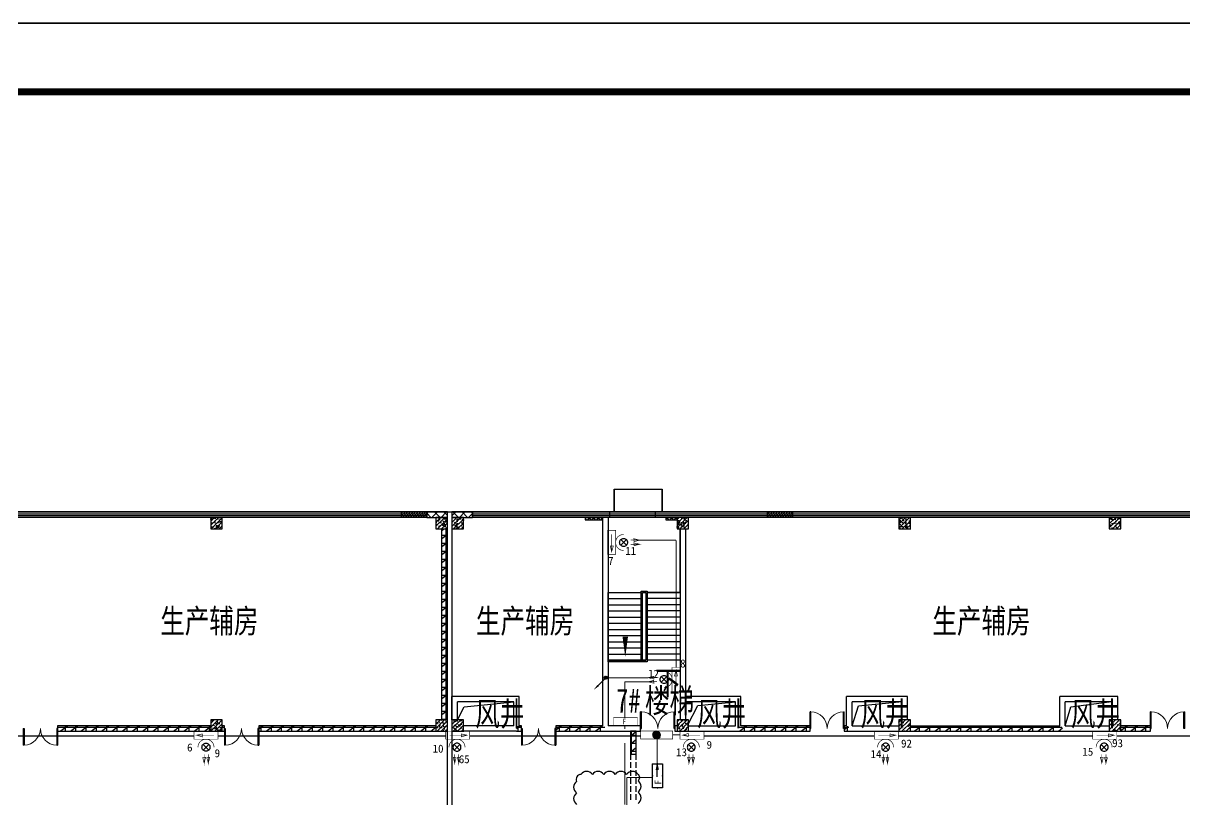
# Model space of a CAD drawing. Header units: millimetres. Extents: x -633009578 to 5705885, y -633235091 to 2571734.
# Drawn here: x 3078370 to 3129170, y 1979250 to 2013212 of the extents above; entities that cross this region are included whole.
import ezdxf
from ezdxf.enums import TextEntityAlignment as Align

# ---------------------------------------------------------------- set-up
doc = ezdxf.new("R2010")
doc.units = ezdxf.units.MM
doc.header["$LTSCALE"] = 1000
doc.header["$MEASUREMENT"] = 0
doc.linetypes.add('DASH', pattern=[0.35, 0.25, -0.1])
doc.layers.get('0').update_dxf_attribs({"color": 9})
for name, color, linetype in [('000000000000电气', 7, 'Continuous'), ('3T_WOOD', 21, 'Continuous'), ('A-COLUM(柱)', 255, 'Continuous'), ('A-DOOR(门）', 4, 'Continuous'), ('A-F-AREA(计算)', 5, 'Continuous'), ('A-FLOR(看线)', 8, 'Continuous'), ('A-HATH(填充)', 8, 'Continuous'), ('A-OTHER(其它)', 192, 'Continuous'), ('A-STAR(楼梯)', 51, 'Continuous'), ('A-TEXT(房间)', 243, 'Continuous'), ('A-WALL(墙)', 255, 'Continuous'), ('A-WINDOW（窗）', 4, 'Continuous'), ('DIM_SYMB', 3, 'Continuous'), ('PUB_TEXT', 7, 'Continuous'), ('WALL', 9, 'Continuous'), ('电-弱电平面-箭头', 3, 'Continuous'), ('电-强电平面-线缆', 3, 'Continuous'), ('设备-照明', 3, 'Continuous'), ('设备-箱柜', 3, 'Continuous'), ('院图签、封面151013$0$PUB_TITLE', 153, 'Continuous'), ('院图签、封面151013$0$图签文字', 4, 'Continuous')]:
    doc.layers.add(name, color=color, linetype=linetype)
doc.styles.add('_TCH', font='simhei.ttf', dxfattribs={"width": 0.75, "bigfont": 'hztxt.shx'})
doc.styles.add('_TCH_DIM', font='simhei.ttf', dxfattribs={"width": 0.8, "bigfont": 'hztxt.shx'})
doc.styles.add('_TEL_DIM', font='simhei.ttf', dxfattribs={"height": 3.5, "bigfont": 'HZTXT'})
doc.styles.add('IDQSTYLE', font='simhei.ttf', dxfattribs={"width": 0.707, "bigfont": 'hztxt.shx'})
doc.styles.get("Standard").update_dxf_attribs({"font": 'simhei.ttf', "bigfont": 'hztxt.shx'})
doc.styles.add('宋体', font='simhei.ttf')
doc.styles.add('院图签、封面151013$0$-宋体', font='simhei.ttf', dxfattribs={"width": 0.8})
pattern_1 = [(45, (1908179.395743424, 677977.51603476), (-56.1266007566822, 56.12660075668221), [])]
pattern_2 = [(0, (597621.4751960391, 677977.5160347573), (0, 350), []), (37.875, (598021.4751960391, 677977.5160347573), (-169.61527734408, 218.0766567528281), []), (90, (598021.4751960391, 677977.5160347573), (-450, 2.755455298081545e-14), [])]
pattern_3 = [(45, (597721.4751960391, 677977.5160347573), (-100.0001016555733, 100.0001016555733), []), (135, (597721.4751960391, 677977.5160347573), (-100.0001016555733, -100.0001016555733), [])]
pattern_4 = [(45, (597821.4751960391, 677977.5160347573), (-200.0002033111466, 200.0002033111467), []), (135, (597821.4751960391, 677977.5160347573), (-200.0002033111467, -200.0002033111466), [])]

# ---------------------------------------------------------------- blocks, each defined once
blk = doc.blocks.new('HC000078')
at = {"color": 0, "linetype": 'Continuous', "const_width": 0.2}
for points in [[(-3.750000000000028, 1.25), (3.75, 1.25), (3.75, -1.25), (-3.750000000000028, -1.25), (-3.750000000000028, 1.25)], [(2.5, 0), (-2.500000000000028, 0)]]:
    blk.add_lwpolyline(points, dxfattribs=at)
blk.add_lwpolyline([(2.917016710174721, 0), (1.120131515022848, 0.3984556212736834), (1.120131515022848, -0.539087017017323)], close=True, dxfattribs=at)
at = {"color": 0, "style": 'IDQSTYLE', "width": 0.7}
blk.add_attdef('PSFHATT', (5.75, -1.25), '', height=2.5, dxfattribs=at)
blk = doc.blocks.new('HC000064')
at = {"color": 0, "linetype": 'Continuous'}
for p, q in [((-0.8838834764831063, -0.8838834764831063), (0.8838834764831063, 0.8838834764831063)), ((-0.8838834764830494, 0.8838834764831063), (0.8838834764831631, -0.8838834764831063))]:
    blk.add_line(p, q, dxfattribs=at)
at = {"color": 0, "linetype": 'Continuous', "const_width": 0.2}
blk.add_lwpolyline([(5.710751695749348e-14, 2.499999999999886, 0.1989123673796647), (-1.767766952966326, 1.767766952966327, 0.1989123673796613), (-2.5, 1.951292859901378e-16, 0.1989123673796761), (-1.767766952966326, -1.76776695296644, 0.1989123673796782), (5.594010226827932e-14, -2.500000000000227)], format="xyb", dxfattribs=at)
for points in [[(2.226896073527712, 0.5659208660671311), (5.003498004369476, 0.5624686703930024), (3.296463286048663, 1.009912150058199), (3.185957433181557, 0.1260038671447887), (5.003498004369476, 0.5624686703930024)], [(2.224443767981995, -0.721123763554715), (5.001045698823816, -0.7245759592289005), (3.294010980502946, -0.2771324795636474), (3.18350512763584, -1.161040762477114), (5.001045698823816, -0.7245759592289005)]]:
    blk.add_lwpolyline(points, dxfattribs=at)
at = {"color": 0, "linetype": 'Continuous'}
for centre, radius, start, end in [((1.199040866595169e-14, -7.105427357601002e-14), 1.250000000000069, 135.0000000000036, 179.9999999999968), ((-2.259303855112194e-14, -1.740829702612245e-13), 1.250000000000117, 89.99999999999898, 134.9999999999991), ((-9.10937991704941e-14, -1.740829702612245e-13), 1.250000000000117, 45.00000000000085, 89.99999999999582), ((-1.252331571777177e-13, -7.088774012231625e-14), 1.250000000000068, 3.249254662582951e-12, 44.99999999999639), ((-2.284838984678572e-13, -5.684341886080801e-14), 1.250000000000172, 315.0000000000093, 2.605510395054555e-12), ((-2.264854970235319e-14, -5.695444116327053e-14), 1.250000000000034, 179.9999999999974, 225.0000000000007), ((-2.270406085358445e-14, -1.338928967697939e-13), 1.24999999999998, 224.9999999999983, 270.000000000001), ((-9.131584377541913e-14, 3.996802888650564e-15), 1.250000000000118, 270.0000000000042, 315.0000000000028)]:
    blk.add_arc(centre, radius, start, end, dxfattribs=at)
at = {"color": 0, "style": 'IDQSTYLE', "width": 0.7}
blk.add_attdef('PSFHATT', (7.003498004369476, -2.500000010000227), '', height=2.5, dxfattribs=at)
blk = doc.blocks.new('*X118')
at = {"color": 0, "linetype": 'Continuous'}
for p, q in [((279.6093350358959, 223.0407925409721), (280.9478239213746, 224.3792814264508)), ((279.6227829512929, 223.3370831688437), (280.6515332934888, 224.3658335110396)), ((279.6511091444202, 222.7997239370217), (281.1888925253249, 224.3375073179265)), ((279.7280550816477, 222.5938271617747), (281.3947893005719, 224.2605613806989)), ((279.7925730165214, 223.7897159465469), (280.1989005157282, 224.1960434457536)), ((279.8323224122641, 222.4152517799165), (281.5733646824301, 224.1562940500824)), ((279.960458729053, 222.2605453842307), (281.7280710781159, 224.0281577332937)), ((280.1113752959016, 222.1286192386046), (281.8599972237337, 223.8772411664368)), ((280.2858431100155, 222.020244340244), (281.9683721221114, 223.7027733523398)), ((280.4868434366447, 221.9384019543985), (282.0502145079389, 223.5017730256928)), ((280.7212278995912, 221.8899437048705), (282.0986727574656, 223.2673885627449)), ((281.0058032732674, 221.891676366072), (282.0969400962746, 222.9828131890793)), ((281.4082737989092, 222.0113041792392), (281.9773122830819, 222.5803426634118))]:
    blk.add_line(p, q, dxfattribs=at)
blk = doc.blocks.new('HC000083')
at = {"color": 0, "linetype": 'Continuous', "const_width": 0.2}
blk.add_lwpolyline([(-5, 1.25), (-5, -1.250000000000057), (5.000000000000057, -1.250000000000057), (5.000000000000057, 1.25), (-5, 1.25)], dxfattribs=at)
blk.add_lwpolyline([(-1.25, -6.89688106980167e-17, 0.1989123673796731), (-0.8838834764831631, -0.88388347648322, 0.1989123673796706), (5.611420480838656e-14, -1.250000000000057, 0.198912367379652), (0.8838834764832768, -0.88388347648322, 0.1989123673796278), (1.25, 0, 0.1989123673796504), (0.88388347648322, 0.8838834764830494, 0.1989123673796686), (5.680893445545904e-14, 1.25, 0.1989123673796706), (-0.883883476483163, 0.8838834764831632, 0.1989123673796553)], format="xyb", close=True, dxfattribs=at)
at = {"color": 0, "linetype": 'Continuous'}
blk.add_blockref('*X118', (-280.8559544658493, -223.1326619964974), dxfattribs=at)
at = {"color": 0, "style": 'IDQSTYLE', "width": 0.7}
blk.add_attdef('PSFHATT', (7.000000000000057, -1.250000010000057), '', height=2.5, dxfattribs=at)
blk = doc.blocks.new('$equip_U$00000097(PC-20190719OMEG)')
h = blk.add_hatch()
h.set_pattern_fill('ANGLE', color=3, scale=0.25)
h.set_pattern_definition([(0, (-95.90287843095575, -36.03268988946184), (0, 0.873125), [0.635, -0.238125]), (90, (-95.90287843095575, -36.03268988946184), (-0.873125, 5.346348682527664e-17), [0.635, -0.238125])])
h.paths.add_polyline_path([(-0.6530363404890522, 0.00859680310350086), (-0.3650363404885866, -0.06340319689661555), (-0.3650363404885866, 0.08059680310361728)])
at = {"color": 3}
for p, q in [((-0.7199999999938882, 0.2999999999974534), (-0.7199999999938882, -0.2999999999974534)), ((0.7200000000011642, 0.2999999999974534), (-0.7199999999938882, 0.2999999999974534)), ((-0.7078247590179672, 0.08059680310361728), (-0.7078247590179672, -0.06340319689661555)), ((-0.6530363404890522, 0.00859680310350086), (-0.3650363404885866, 0.08059680310361728)), ((-0.3650363404885866, -0.06340319689661555), (-0.6530363404890522, 0.00859680310350086)), ((0.05609875861409819, 0.00859680310350086), (-0.6050363404938253, 0.00859680310350086)), ((0.7200000000011642, -0.2999999999974534), (0.7200000000011642, 0.2999999999974534)), ((-0.7199999999938882, -0.2999999999974534), (0.7200000000011642, -0.2999999999974534))]:
    blk.add_line(p, q, dxfattribs=at)
at = {"color": 3, "const_width": 0.04}
blk.add_lwpolyline([(-0.7199999999938882, 0.2999999999974534), (-0.7199999999938882, -0.2999999999974534), (0.7200000000011642, -0.2999999999974534), (0.7200000000011642, 0.2999999999974534), (-0.7199999999938882, 0.2999999999974534), (-0.7199999999938882, -0.2999999999974534)], dxfattribs=at)
for p in [(0, 0.2999999999974534), (-0.7199999999938882, -1.818989403545856e-12), (-7.619048119522631e-06, -0.3000099999972008), (0.7200000000011642, -1.818989403545856e-12)]:
    blk.add_point(p)
at = {"color": 7, "style": '_TEL_DIM', "flags": 1}
for tag in ['REMARK', 'A']:
    blk.add_attdef(tag, text='', height=2.5e-05, dxfattribs=at).set_placement((0, 0), align=Align.MIDDLE_CENTER)
at = {"color": 3, "style": '_TEL_DIM'}
blk.add_attdef('F', text='', height=0.4, dxfattribs=at).set_placement((0.3836356056344812, -0.03004351179515652), align=Align.MIDDLE_CENTER)
at = {"color": 7, "style": '_TEL_DIM'}
blk.add_attdef('$TEXT$', text='', height=2.5e-05, dxfattribs=at).set_placement((0.3836356056344812, -0.03004351179333753), align=Align.MIDDLE_CENTER)
blk = doc.blocks.new('HC000080')
at = {"color": 0, "linetype": 'Continuous', "const_width": 0.2}
blk.add_lwpolyline([(-3.75, 1.25), (3.75, 1.25), (3.75, -1.25), (-3.75, -1.25), (-3.75, 1.25)], dxfattribs=at)
at = {"color": 0, "style": 'IDQSTYLE', "width": 0.7}
for tag, p in [('E', (-0.3130491551307273, -0.8903283460458624)), ('PSFHATT', (5.75, -1.25))]:
    blk.add_attdef(tag, p, '', height=1.715220417977644, dxfattribs=at)
blk = doc.blocks.new('*X3')
at = {"color": 0, "linetype": 'Continuous'}
for p, q in [((192.587376364835, 446.7215535232801), (193.8713933576327, 448.0055705160779)), ((192.6509968705344, 446.3609099602676), (194.2320369206452, 447.9419500103785)), ((192.6864539319484, 447.2448951591055), (193.3480517218074, 447.9064929489645)), ((192.7889704286661, 446.0746194496875), (194.5183274312254, 447.8039764522467)), ((192.9823694457329, 445.8437543980423), (194.7491924828706, 447.61057743518)), ((193.2275231399996, 445.664644023597), (194.9283028573159, 447.3654237409133)), ((193.5311577474, 445.5440145622856), (195.0489323186273, 447.0617891335129)), ((193.9202347052458, 445.5088274514194), (195.0841194294935, 446.6727121756671)), ((194.6075199946775, 445.7718486721392), (194.8210982087737, 445.9854268862354))]:
    blk.add_line(p, q, dxfattribs=at)
blk = doc.blocks.new('HC001442')
at = {"color": 0, "linetype": 'Continuous'}
blk.add_line((2.614797267597169e-12, -0.0577611932696982), (-3.1054929004722, -3.232738715066034), dxfattribs=at)
blk.add_lwpolyline([(-3.1054929004722, -3.232738715066034, 0.8, 0, 0), (-5.057392361375946, -5.119309791709952, 0, 0, 0)], format="xyseb", dxfattribs=at)
blk.add_circle((0, 0), 0.625, dxfattribs=at)
at = {"color": 0, "linetype": 'Continuous', "xscale": 0.5, "yscale": 0.5, "zscale": 0.5}
blk.add_blockref('*X3', (-96.91845018383279, -223.3780232566237), dxfattribs=at)
at = {"color": 0, "style": 'IDQSTYLE', "width": 0.7}
blk.add_attdef('PSFHATT', (2.62500001, -5.119309791709952), '', height=2.5, dxfattribs=at)
blk = doc.blocks.new('建筑图框_A1')
at = {"layer": '院图签、封面151013$0$PUB_TITLE'}
blk.add_lwpolyline([(0, 0), (84100, 0), (84100, 59400), (0, 59400)], close=True, dxfattribs=at)
at = {"layer": '院图签、封面151013$0$PUB_TITLE', "const_width": 100}
blk.add_lwpolyline([(2500, 1000), (83100, 1000), (83100, 58400), (2500, 58400)], close=True, dxfattribs=at)
at = {"layer": '院图签、封面151013$0$图签文字', "color": 6, "style": '院图签、封面151013$0$-宋体'}
for tag, height, width, p in [('工程主持人', 400, 0.7999999999883585, (79990.91196859907, 29505.93707200652)), ('审定', 400, 0.7999999999883585, (79990.91196859907, 28705.93707200605)), ('审核', 400, 0.7999999999883585, (79990.91196859907, 27905.93707200559)), ('专业负责人', 400, 0.7999999999883585, (79990.91196859907, 27105.93707200512)), ('校对', 400, 0.7999999999883585, (79990.91196859907, 26305.93707200466)), ('设计', 400, 0.7999999999883585, (79990.91196859907, 25505.93707200419)), ('方案设计人', 400, 0.7999999999883585, (79990.91196859907, 24706.79438478127)), ('工程编号', 300, 0.7000000000116415, (81000.00416498398, 8700.424278954277)), ('版次', 300, 0.7000000000116415, (78738.08139540046, 3005.726258059498)), ('日期', 300, 0.7000000000116415, (82038.0813954557, 3000.226258123759)), ('比例', 300, 0.7000000000116415, (78738.08139537089, 2200.188802679535)), ('图号_X施', 300, 0.7000000000116415, (81538.08139540977, 2200.188802651362)), ('图号', 200, 0.7000000000116415, (82538.08139542397, 2400.075247410685)), ('图号_总数', 200, 0.7000000000116415, (82538.08139541186, 2000.075247410219))]:
    blk.add_attdef(tag, text='', height=height, dxfattribs=dict(at, width=width)).set_placement(p, align=Align.MIDDLE_CENTER)
at = {"layer": '院图签、封面151013$0$图签文字', "color": 6, "style": '院图签、封面151013$0$-宋体', "width": 0.7}
for tag, p in [('建设单位_001', (80935.88661794258, 7446.21079580821)), ('工程名称_001', (80933.52706738078, 6045.368099178996)), ('图名_001', (79742.88288308708, 4059.656552180292))]:
    blk.add_attdef(tag, p, '', height=300, dxfattribs=at)
blk = doc.blocks.new('$DorLib2D$00000002')
for p, q in [((-0.5, -5.684341886080802e-17), (-0.5000000000000007, 0.4875)), ((-0.4750000000000007, 0.4875), (-0.5000000000000007, 0.4875)), ((-0.475, -2.842170943040401e-17), (-0.4750000000000007, 0.4875)), ((0.475, -2.842170943040401e-17), (0.4750000000000007, 0.4875)), ((0.4750000000000007, 0.4875), (0.5000000000000007, 0.4875)), ((0.5, -5.684341886080802e-17), (0.5000000000000007, 0.4875)), ((-0.5, -5.684341886080802e-17), (-0.475, -2.842170943040401e-17)), ((0.5, -5.684341886080802e-17), (0.475, -2.842170943040401e-17))]:
    blk.add_line(p, q)
at = {"lineweight": 13}
for centre, start, end in [((-0.4875, -4.263256414560601e-17), 0, 88.53071641864632), ((0.4875, -4.263256414560601e-17), 91.4692835813537, 180)]:
    blk.add_arc(centre, 0.4875, start, end, dxfattribs=at)
blk = doc.blocks.new('$TCHSYS$WIN2D')
for p, q in [((-0.5, 0.5), (0.5, 0.5)), ((-0.5, 0.5), (-0.4999999999999999, -0.5)), ((0.5, 0.5), (0.4999999999999998, -0.5)), ((0.5, 0.1666666666666666), (-0.5, 0.1666666666666666)), ((0.5, -0.1666666666666667), (-0.5, -0.1666666666666667)), ((-0.4999999999999999, -0.5), (0.5, -0.5))]:
    blk.add_line(p, q)
blk = doc.blocks.new('_FZH')
h = blk.add_hatch()
h.set_pattern_fill('钢筋混凝土', color=256, scale=0.1, style=0)
h.set_pattern_definition([(45, (0, 0), (-0.1767766952966369, 0.1767766952966369), []), (50, (0, 0), (0.7172601826007535, -0.06275213498259512), [0.07500000000000001, -0.8250000000000001]), (355, (0, 0), (-0.138751333613, 0.7521921337000119), [0.06, -0.66]), (100.4514, (0.05977168000000001, -0.00522934), (0.5785093817140216, 0.6894395420609536), [0.06374019, -0.701142112]), (46.1842, (0, 0.2), (1.067241048625645, -0.1655190143290181), [0.1125, -1.2375]), (96.6356, (0.088936745, 0.186206693), (0.9346627055487033, 0.9741178709004418), [0.095610288, -1.051713]), (351.1842, (0, 0.2), (0.9346619451336272, 0.9741186009253247), [0.09000000000000001, -0.9900000000000001]), (21, (0.1, 0.15), (0.5969070521184617, -0.4026188906653388), [0.07500000000000001, -0.8250000000000001]), (326, (0.1, 0.15), (0.2433153319215824, 0.7251500450468529), [0.06, -0.66]), (71.4514, (0.149742233, 0.116448394), (0.84022262858149, 0.3225304967099524), [0.06374019, -0.701142112]), (37.50000000000001, (0, 0), (0.01215985531729062, 0.3328938538313115), [0, -0.652, 0, -0.67, 0, -0.6625000000000001]), (7.499999999999999, (0, 0), (0.2630695374421486, 0.3944117118823603), [0, -0.382, 0, -0.637, 0, -0.2525]), (-32.5, (-0.223, 0), (0.533822436172409, -0.02255487173437976), [0, -0.25, 0, -0.78, 0, -1.035]), (-42.5, (-0.323, 0), (0.5831861693423862, 0.1001049823323177), [0, -0.325, 0, -0.518, 0, -0.735])])
h.paths.add_polyline_path([(-0.5, -0.5), (0.5, -0.5), (0.5, 0.5), (-0.5, 0.5)])
blk.add_lwpolyline([(-0.5, -0.5), (0.5, -0.5), (0.5, 0.5), (-0.5, 0.5)], close=True)

msp = doc.modelspace()

# ---------------------------------------------------------------- hatches: boundary and pattern name
at = {"layer": '3T_WOOD'}
h = msp.add_hatch(dxfattribs=at)
h.set_pattern_fill('ANSI31', color=256, scale=50)
h.set_pattern_definition(pattern_1)
h.paths.add_polyline_path([(3094919.994032184, 1991839.596922424), (3096019.994032184, 1991839.596922424), (3096019.994032184, 1991599.596922424), (3094919.994032184, 1991599.596922424)])
h = msp.add_hatch(dxfattribs=at)
h.set_pattern_fill('ANSI31', color=256, scale=50)
h.set_pattern_definition(pattern_1)
h.paths.add_polyline_path([(3110919.941630357, 1991839.596922406), (3112019.941630357, 1991839.596922406), (3112019.941630357, 1991599.596922406), (3110919.941630357, 1991599.596922406)])
at = {"layer": 'A-HATH(填充)'}
h = msp.add_hatch(dxfattribs=at)
h.set_pattern_fill('多孔材料', color=256, scale=100, style=0)
h.set_pattern_definition(pattern_4)
h.paths.add_polyline_path([(3096919.994031751, 1991839.596922424), (3096019.994032506, 1991839.596922428), (3096019.994032506, 1991599.59692242), (3096919.994031751, 1991599.596922424)])
h = msp.add_hatch(dxfattribs=at)
h.set_pattern_fill('多孔材料', color=256, scale=100, style=0)
h.set_pattern_definition(pattern_4)
h.paths.add_polyline_path([(3097119.994031749, 1991599.596922424), (3098019.994031996, 1991599.596922426), (3098019.994031996, 1991839.596922427), (3097119.994031749, 1991839.596922424)])
h = msp.add_hatch(dxfattribs=at)
h.set_pattern_fill('多孔材料', color=256, scale=50, style=0)
h.set_pattern_definition(pattern_3)
h.paths.add_polyline_path([(3102949.994031798, 1991499.596922274), (3103709.994031792, 1991499.596922274), (3103709.994031792, 1991599.596922274), (3102949.994031798, 1991599.596922274)])
h = msp.add_hatch(dxfattribs=at)
h.set_pattern_fill('多孔材料', color=256, scale=50, style=0)
h.set_pattern_definition(pattern_3)
h.paths.add_polyline_path([(3106469.994031724, 1991499.596922429), (3106969.994031751, 1991499.596922429), (3106969.994031751, 1991599.596922429), (3106469.994031724, 1991599.596922429)])
h = msp.add_hatch(dxfattribs=at)
h.set_pattern_fill('空心砖', color=256, scale=100, style=0)
h.set_pattern_definition(pattern_2)
h.paths.add_polyline_path([(3096679.994031749, 1982749.596922424), (3096919.994031749, 1982749.596922424), (3096919.994031749, 1991099.596922424), (3096679.994031749, 1991099.596922424)])
h = msp.add_hatch(dxfattribs=at)
h.set_pattern_fill('空心砖', color=256, scale=100, style=0)
h.set_pattern_definition(pattern_2)
h.paths.add_polyline_path([(3086569.994031749, 1982249.596922424), (3086569.994031749, 1982489.596922413), (3079869.994031488, 1982489.596922435), (3079869.994031488, 1982249.596922384)])
h = msp.add_hatch(dxfattribs=at)
h.set_pattern_fill('空心砖', color=256, scale=100, style=0)
h.set_pattern_definition(pattern_2)
h.paths.add_polyline_path([(3087069.994031749, 1982489.596922387), (3087069.994031749, 1982249.596922423), (3087169.994031489, 1982249.596922427), (3087169.994031489, 1982489.596922377)])
h = msp.add_hatch(dxfattribs=at)
h.set_pattern_fill('空心砖', color=256, scale=100, style=0)
h.set_pattern_definition(pattern_2)
h.paths.add_polyline_path([(3096419.994031751, 1982249.596922424), (3096419.994031751, 1982489.596922412), (3088669.994031488, 1982489.596922377), (3088669.994031488, 1982249.596922427)])
h = msp.add_hatch(dxfattribs=at)
h.set_pattern_fill('空心砖', color=256, scale=100, style=0)
h.set_pattern_definition(pattern_2)
h.paths.add_polyline_path([(3099939.994031727, 1982249.596922417), (3100159.994031749, 1982249.5969224), (3100159.994031749, 1982489.596922346), (3100059.99403187, 1982489.596922396), (3099939.994031822, 1982409.596922378)])
h = msp.add_hatch(dxfattribs=at)
h.set_pattern_fill('空心砖', color=256, scale=100, style=0)
h.set_pattern_definition(pattern_2)
h.paths.add_polyline_path([(3103709.994031806, 1982489.596922399), (3101659.994031749, 1982489.596922347), (3101659.994031749, 1982249.596922401), (3103829.994031792, 1982249.596922421), (3103829.994031802, 1982409.596922438)])
h = msp.add_hatch(dxfattribs=at)
h.set_pattern_fill('空心砖', color=256, scale=100, style=0)
h.set_pattern_definition(pattern_2)
h.paths.add_polyline_path([(3104929.994031747, 1982249.59692243), (3104929.994031741, 1981249.596922107), (3105169.994031748, 1981249.596922107), (3105169.994031747, 1982249.59692243)])
h = msp.add_hatch(dxfattribs=at)
h.set_pattern_fill('空心砖', color=256, scale=100, style=0)
h.set_pattern_definition(pattern_2)
h.paths.add_polyline_path([(3109639.994031752, 1982249.59692223), (3112779.994031663, 1982249.596922346), (3112779.994031657, 1982489.596922365), (3109759.99403187, 1982489.596922264), (3109639.99403183, 1982409.596922237)])
h = msp.add_hatch(dxfattribs=at)
h.set_pattern_fill('空心砖', color=256, scale=100, style=0)
h.set_pattern_definition(pattern_2)
h.paths.add_polyline_path([(3114379.994031488, 1982489.596922389), (3114279.994031657, 1982489.596922406), (3114279.994031663, 1982249.596922386), (3114499.994031752, 1982249.596922362), (3114499.994031576, 1982409.596922414)])
h = msp.add_hatch(dxfattribs=at)
h.set_pattern_fill('空心砖', color=256, scale=100, style=0)
h.set_pattern_definition(pattern_2)
h.paths.add_polyline_path([(3117169.994031749, 1982489.596922385), (3117169.994031749, 1982249.596922434), (3123819.994031752, 1982249.596922614), (3123823.327365164, 1982409.596922574), (3123704.99403187, 1982489.596922562)])
h = msp.add_hatch(dxfattribs=at)
h.set_pattern_fill('空心砖', color=256, scale=100, style=0)
h.set_pattern_definition(pattern_2)
h.paths.add_polyline_path([(3126369.994031749, 1982489.596922634), (3126369.994031749, 1982249.596922677), (3127669.994031488, 1982249.596922632), (3127669.994031489, 1982489.596922653)])

# ---------------------------------------------------------------- linework, layer by layer
at = {"elevation": 2e-08}
msp.add_lwpolyline([(2725055.437121258, 2013211.976810416), (4008204.699681385, 2013211.976810416), (4008204.699681385, 1835011.976810416), (2725055.437121258, 1835011.976810416)], close=True, dxfattribs=at)
at = {"layer": '3T_WOOD'}
for points in [[(3094919.994032184, 1991839.596922424), (3096019.994032184, 1991839.596922424), (3096019.994032184, 1991599.596922424), (3094919.994032184, 1991599.596922424)], [(3110919.941630357, 1991839.596922406), (3112019.941630357, 1991839.596922406), (3112019.941630357, 1991599.596922406), (3110919.941630357, 1991599.596922406)]]:
    msp.add_lwpolyline(points, close=True, dxfattribs=at)
at = {"layer": 'A-F-AREA(计算)'}
msp.add_lwpolyline([(3029879.971570265, 1991839.59697076), (3164159.971570265, 1991839.59697076), (3164159.971570265, 1855759.59697076), (3029879.971570265, 1855759.59697076)], close=True, dxfattribs=at)
at = {"layer": 'A-FLOR(看线)'}
for points in [[(3104219.993784447, 1992839.596922376), (3104219.99427853, 1991839.596922376), (3104219.993784447, 1992839.596922383), (3106319.99427853, 1992839.596922362), (3106319.993784447, 1991839.596922373), (3106319.99427853, 1992839.596922373)], [(3096919.994031749, 1923899.596922424), (3096919.994031749, 1991599.596922424)], [(3097119.994031751, 1991099.596922424), (3097119.994031751, 1923899.596922424)]]:
    msp.add_lwpolyline(points, dxfattribs=at)
at = {"layer": 'A-OTHER(其它)'}
for points in [[(3097359.002364907, 1982749.596922424), (3097650.040137369, 1983319.607345412), (3099819.994031749, 1983529.589109926)], [(3107420.927296307, 1982499.596922424), (3107867.564289677, 1983369.687042835), (3109519.994031749, 1983529.589109821)], [(3114619.994031488, 1982489.59692249), (3114899.874738989, 1983358.298478855), (3116669.994031856, 1983529.589110181)], [(3123944.99403187, 1982489.596922547), (3124189.341266254, 1983319.607345577), (3125869.994031856, 1983529.58911009)]]:
    msp.add_lwpolyline(points, dxfattribs=at)
at = {"layer": 'A-STAR(楼梯)'}
for p, q in [((3106969.994031977, 1991599.596922344), (3103949.994031799, 1991599.596922277)), ((3103949.994031799, 1991599.596922277), (3103949.994031799, 1988319.596922277)), ((3107099.994031799, 1988319.596922277), (3107099.994031786, 1991099.596922453)), ((3103949.994031799, 1985349.596922277), (3103949.994031799, 1988319.596922277)), ((3103949.994031799, 1988319.596922277), (3105389.994031804, 1988319.596922453)), ((3103949.994031799, 1988319.596922277), (3105389.994031803, 1988319.596922344)), ((3105389.994031799, 1985349.596922277), (3105389.994031814, 1988379.596922034)), ((3105389.994031814, 1988379.596922034), (3105659.99403177, 1988379.596922034)), ((3105449.994031799, 1985349.596922277), (3105449.994031799, 1988319.596922277)), ((3105449.994031799, 1985349.596922277), (3105449.994031814, 1988319.596922034)), ((3105449.994031814, 1988319.596922034), (3105599.99403177, 1988319.596922034)), ((3105449.994031897, 1988319.596922344), (3105599.994031416, 1988319.596922543)), ((3105599.994031799, 1988319.596922277), (3105599.994031799, 1985349.596922277)), ((3105599.99403177, 1988319.596922034), (3105599.99403177, 1985349.596922325)), ((3105659.99403177, 1988379.596922034), (3105659.99403177, 1985289.596922325)), ((3107099.994031799, 1988319.596922277), (3105659.994031798, 1988319.596922453)), ((3105659.994031798, 1988319.596922667), (3107099.994031799, 1988319.596922277)), ((3107099.994031799, 1988319.596922277), (3107099.994031799, 1985349.596922277)), ((3103949.994031799, 1988049.596922277), (3105389.994031802, 1988049.596922127)), ((3107099.994031799, 1988049.596922277), (3105659.994031798, 1988049.596922127)), ((3103949.994031799, 1987779.596922277), (3105389.994031801, 1987779.596922127)), ((3103949.994031799, 1987509.596922277), (3105389.994031799, 1987509.596922453)), ((3107099.994031799, 1987779.596922277), (3105659.994031798, 1987779.596922127)), ((3107099.994031799, 1987509.596922277), (3105659.994031798, 1987509.596922453)), ((3103949.994031799, 1987239.596922277), (3105389.994031798, 1987239.596922127)), ((3103949.994031799, 1986969.596922277), (3105389.994031796, 1986969.596922453)), ((3107099.994031799, 1987239.596922277), (3105659.994031798, 1987239.596922127)), ((3107099.994031799, 1986969.596922277), (3105659.994031798, 1986969.596922453)), ((3103949.994031799, 1986699.596922277), (3105389.994031795, 1986699.596922127)), ((3103949.994031799, 1986429.596922277), (3105389.994031794, 1986429.596922453)), ((3107099.994031799, 1986699.596922277), (3105659.994031798, 1986699.596922127)), ((3107099.994031799, 1986429.596922277), (3105659.994031798, 1986429.596922127)), ((3103949.994031799, 1986159.596922277), (3105389.994031793, 1986159.596922127)), ((3103949.994031799, 1985889.596922277), (3105389.994031792, 1985889.596922127)), ((3107099.994031799, 1986159.596922277), (3105659.994031798, 1986159.596922453)), ((3107099.994031799, 1985889.596922277), (3105659.994031798, 1985889.596922127)), ((3103949.994031799, 1985619.596922277), (3105389.99403179, 1985619.596922453)), ((3103949.994031799, 1985349.596922277), (3105389.994031789, 1985349.596922127)), ((3105599.99403177, 1985349.596922325), (3103949.994031799, 1985349.596922277)), ((3103949.994031799, 1985289.596922277), (3103949.994031799, 1985349.596922277)), ((3105659.99403177, 1985289.596922325), (3103949.994031799, 1985289.596922277)), ((3105389.994031789, 1985349.596922127), (3105449.994031799, 1985349.596922277)), ((3105389.994031799, 1985349.596922277), (3105449.994031799, 1985349.596922277)), ((3105449.994031799, 1985349.596922277), (3105599.994031799, 1985349.596922277)), ((3107099.994031799, 1985619.596922277), (3105659.994031798, 1985619.596922453)), ((3107099.994031799, 1985349.596922277), (3105659.994031798, 1985349.596922127))]:
    msp.add_line(p, q, dxfattribs=at)
at = {"layer": 'A-WALL(墙)'}
for p, q in [((3102949.994031798, 1991599.596922274), (3103709.994031792, 1991599.596922274)), ((3102949.994031798, 1991599.596922274), (3102949.994031798, 1991499.596922274)), ((3102949.994031798, 1991499.596922274), (3103709.994031792, 1991499.596922274)), ((3103709.994031792, 1991599.596922274), (3103709.994031792, 1991499.596922274)), ((3103709.994031792, 1991599.596922424), (3103709.994031806, 1982489.596922399)), ((3103949.994031792, 1991599.596922424), (3103709.994031792, 1991599.596922424)), ((3103949.994031792, 1991599.596922424), (3103949.994031806, 1982489.596922493)), ((3106469.994031724, 1991599.596922429), (3106969.994031751, 1991599.596922429)), ((3106469.994031724, 1991599.596922429), (3106469.994031724, 1991499.596922429)), ((3106469.994031724, 1991499.596922429), (3106969.994031751, 1991499.596922429)), ((3096679.994031772, 1982749.596922453), (3096679.994031749, 1991099.596922424)), ((3096919.994031772, 1982749.596922453), (3096919.994031749, 1991099.596922424)), ((3107099.994031715, 1991099.596922453), (3107099.994031751, 1983649.596922415)), ((3107339.994031773, 1991099.596922453), (3107339.994031776, 1983769.596922531)), ((3097119.994031554, 1982749.596922453), (3097119.994031669, 1983769.59692251)), ((3100059.99403187, 1983769.596922513), (3097119.994031669, 1983769.59692251)), ((3100059.99403187, 1982489.596922396), (3100059.99403187, 1983769.596922513)), ((3109759.99403187, 1983769.596922534), (3107339.994031776, 1983769.596922531)), ((3109759.99403187, 1982489.596922264), (3109759.99403187, 1983769.596922534)), ((3114379.994031488, 1982489.596922389), (3114379.994031488, 1983769.59692234)), ((3117039.99403187, 1983769.596922342), (3114379.994031488, 1983769.59692234)), ((3117039.994032186, 1982749.596922453), (3117039.99403187, 1983769.596922342)), ((3123704.99403187, 1982489.596922562), (3123704.99403187, 1983769.596922342)), ((3126239.99403187, 1983769.596922345), (3123704.99403187, 1983769.596922342)), ((3126239.994031825, 1982749.596922453), (3126239.99403187, 1983769.596922345)), ((3097359.994031921, 1982749.596922453), (3097359.994031671, 1983529.59692251)), ((3099819.99403187, 1983529.596922512), (3097359.994031671, 1983529.59692251)), ((3099819.99403187, 1982489.596922323), (3099819.99403187, 1983529.596922512)), ((3107099.994031751, 1983649.596922415), (3107099.994031833, 1982749.596922453)), ((3107339.99403141, 1983529.596922531), (3107339.994031704, 1982749.596922453)), ((3109519.99403187, 1983529.596922533), (3107339.99403141, 1983529.596922531)), ((3109519.99403187, 1982489.596922217), (3109519.99403187, 1983529.596922533)), ((3114619.994031488, 1982489.59692249), (3114619.994031488, 1983529.596922542)), ((3116799.99403187, 1983529.596922544), (3114619.994031488, 1983529.596922542)), ((3116799.994031878, 1982749.596922453), (3116799.99403187, 1983529.596922544)), ((3123944.99403187, 1982489.596922547), (3123944.99403187, 1983529.596922343)), ((3125999.99403187, 1983529.596922344), (3123944.99403187, 1983529.596922343)), ((3125999.994031717, 1982749.596922453), (3125999.99403187, 1983529.596922344)), ((3086569.994031977, 1982489.596922392), (3079869.994031488, 1982489.596922435)), ((3079869.994031488, 1982489.596922435), (3079869.994031488, 1982249.596922384)), ((3079869.994031488, 1982249.596922384), (3086569.994031977, 1982249.596922426)), ((3087169.994031489, 1982489.596922377), (3087069.994031977, 1982489.596922497)), ((3087069.994031977, 1982249.596922102), (3087169.994031489, 1982249.596922427)), ((3087169.994031489, 1982249.596922427), (3087169.994031489, 1982489.596922377)), ((3096419.994031976, 1982489.596922385), (3088669.994031488, 1982489.596922377)), ((3088669.994031488, 1982489.596922377), (3088669.994031488, 1982249.596922427)), ((3088669.994031488, 1982249.596922427), (3096419.994031976, 1982249.596922405)), ((3099819.99403187, 1982489.596922323), (3097619.994031751, 1982489.596922415)), ((3099939.994031727, 1982249.596922417), (3097619.994031751, 1982249.596922415)), ((3099939.994031727, 1982249.596922417), (3100159.994031749, 1982249.5969224)), ((3100159.994031749, 1982489.596922346), (3100059.99403187, 1982489.596922396)), ((3100159.994031749, 1982249.5969224), (3100159.994031749, 1982489.596922346)), ((3103709.994031806, 1982489.596922399), (3101659.994031749, 1982489.596922347)), ((3101659.994031749, 1982489.596922347), (3101659.994031749, 1982249.596922401)), ((3101659.994031749, 1982249.596922401), (3103829.994031792, 1982249.596922421)), ((3103829.994031792, 1982249.596922421), (3105369.994031749, 1982249.596922492)), ((3105369.994031749, 1982489.596922479), (3103949.994031806, 1982489.596922493)), ((3104929.994031747, 1982249.59692243), (3104929.994031741, 1981249.596922107)), ((3105169.994031747, 1982249.59692243), (3104929.994031747, 1982249.59692243)), ((3105169.994031748, 1981249.596922107), (3105169.994031747, 1982249.59692243)), ((3105369.994031749, 1982249.596922492), (3105369.994031749, 1982489.596922479)), ((3106969.994031977, 1982489.596921991), (3106869.994031749, 1982489.596922449)), ((3106869.994031749, 1982489.596922449), (3106869.994031749, 1982249.596922493)), ((3106869.994031749, 1982249.596922493), (3106969.994031977, 1982249.596922706)), ((3107469.994031747, 1982489.596922172), (3109519.99403187, 1982489.596922217)), ((3107469.994031753, 1982249.596922172), (3109639.994031752, 1982249.59692223)), ((3109639.994031752, 1982249.59692223), (3112779.994031663, 1982249.596922346)), ((3112779.994031657, 1982489.596922365), (3109759.99403187, 1982489.596922264)), ((3112779.994031663, 1982249.596922346), (3112779.994031657, 1982489.596922365)), ((3114379.994031488, 1982489.596922389), (3114279.994031657, 1982489.596922406)), ((3114279.994031657, 1982489.596922406), (3114279.994031663, 1982249.596922386)), ((3114279.994031663, 1982249.596922386), (3114499.994031752, 1982249.596922362)), ((3114499.994031752, 1982249.596922362), (3116669.994031977, 1982249.596922546)), ((3114619.994031488, 1982489.59692249), (3116669.994031977, 1982489.596922577)), ((3117169.994031977, 1982489.596922418), (3123704.99403187, 1982489.596922562)), ((3117169.994031977, 1982249.596922385), (3123819.994031752, 1982249.596922614)), ((3123819.994031752, 1982249.596922614), (3125869.994031977, 1982249.596922812)), ((3123944.99403187, 1982489.596922547), (3125869.994031977, 1982489.596922487)), ((3127669.994031489, 1982489.596922653), (3126369.994031977, 1982489.596922828)), ((3126369.994031977, 1982249.596922792), (3127669.994031488, 1982249.596922632)), ((3127669.994031488, 1982249.596922632), (3127669.994031489, 1982489.596922653)), ((3104929.994031741, 1981249.596922107), (3105169.994031748, 1981249.596922107))]:
    msp.add_line(p, q, dxfattribs=at)
at = {"layer": 'A-WINDOW（窗）'}
for p, q in [((3104019.994031799, 1991599.596922277), (3104019.993913219, 1991839.596789028)), ((3106019.994031799, 1991599.597465768), (3106019.993913219, 1991839.597332519))]:
    msp.add_line(p, q, dxfattribs=at)
at = {"layer": 'A-WINDOW（窗）', "linetype": 'DASH'}
for p, q in [((3104929.994031747, 1981249.59692243), (3104929.994031747, 1979249.59692243)), ((3105169.994031747, 1979249.59692243), (3105169.994031747, 1981249.59692243))]:
    msp.add_line(p, q, dxfattribs=at)
at = {"layer": 'A-WINDOW（窗）'}
msp.add_lwpolyline([(3096019.99403213, 1991839.596922422), (3096019.99403213, 1991599.596922422)], dxfattribs=at)
at = {"layer": 'DIM_SYMB'}
msp.add_lwpolyline([(3106349.994031799, 1985214.596922277, 0, 0, 0), (3106349.994031799, 1989959.596922277, 0, 0, 0), (3104699.994031799, 1989959.596922277, 0, 0, 0), (3104699.994031799, 1985484.596922277, 0, 240.0000000000001, 0), (3104699.994031799, 1986384.596922277, 0, 0, 0)], format="xyseb", dxfattribs=at)
at = {"layer": 'WALL'}
for p, q in [((3096919.994031751, 1991839.596922424), (3096019.994032506, 1991839.596922428)), ((3096019.994032506, 1991839.596922428), (3096019.994032506, 1991599.59692242)), ((3096019.994032506, 1991599.59692242), (3096919.994031751, 1991599.596922424)), ((3096919.994031751, 1991599.596922424), (3096919.994031751, 1991839.596922424)), ((3098019.994031996, 1991839.596922427), (3097119.994031749, 1991839.596922424)), ((3097119.994031749, 1991839.596922424), (3097119.994031749, 1991599.596922424)), ((3097119.994031749, 1991599.596922424), (3098019.994031996, 1991599.596922426)), ((3098019.994031996, 1991599.596922426), (3098019.994031996, 1991839.596922427))]:
    msp.add_line(p, q, dxfattribs=at)
at = {"layer": '电-强电平面-线缆', "color": 1, "linetype": 'Continuous', "const_width": 45}
for points in [[(3106924.994031768, 1990597.420142533), (3105299.729615877, 1990597.420142533)], [(3106924.994031768, 1990597.420142533), (3106924.994031768, 1985035.019381356)], [(3105699.504311156, 1984588.764995211), (3103835, 1984588.764995211)], [(3104675.609421471, 1984409.062054458), (3105701.69149252, 1984409.062054458)], [(3104675.609421471, 1982845.531714777), (3104675.609421471, 1984409.062054458)], [(3104680, 1982339.01603476), (3104680, 1982495.531714777)], [(3077352.594031765, 1982039.01603476), (3085837.394031764, 1982039.01603476)], [(3086887.594031765, 1982039.01603476), (3096844.894031766, 1982039.01603476)], [(3097895.094031767, 1982039.01603476), (3105365.605328141, 1982039.01603476)], [(3104680, 1979033.5), (3104680, 1981739.01603476)], [(3106099.976975011, 1980824.788418402), (3106099.976975011, 1981910.01603476)], [(3106767.216544108, 1982090.751096152), (3107092.670240885, 1982090.751096152)], [(3108142.770240884, 1982039.01603476), (3115590.856539687, 1982039.01603476)], [(3116641.056539687, 1982039.01603476), (3125148.356539687, 1982039.01603476)], [(3126198.556539687, 1982039.01603476), (3134016.356539687, 1982039.01603476)]]:
    msp.add_lwpolyline(points, dxfattribs=at)
at = {"layer": '电-强电平面-线缆', "color": 6, "linetype": 'Continuous', "const_width": 45}
for points in [[(3104767.915110236, 1973358.096922427), (3104767.915110236, 1980220.5)], [(3104767.915110236, 1980220.5), (3105917.978448963, 1980220.5)]]:
    msp.add_lwpolyline(points, dxfattribs=at)
at = {"layer": '设备-照明', "color": 6}
msp.add_lwpolyline([(3105259.865224077, 1979083.722274283, 0.5206), (3105259.865224077, 1979583.722274283, 0.5206), (3105259.865224077, 1980083.722274283, 0.5206), (3105259.865224077, 1980361.239406717, 0.5206), (3105259.865224077, 1980361.239406717, 0.5206), (3104759.865224077, 1980361.239406717, 0.5206), (3104259.865224077, 1980361.239406717, 0.5206), (3103759.865224077, 1980361.239406717, 0.5206), (3103259.865224077, 1980361.239406717, 0.5206), (3102759.865224077, 1980361.239406717, 0.5206), (3102571.145858359, 1980049.958772435, 0.5206), (3102571.145858359, 1979549.958772435, 0.5206), (3102571.145858359, 1979049.958772435, 0.5206)], format="xyb", dxfattribs=at)

# ---------------------------------------------------------------- block references
at = {"layer": 'A-COLUM(柱)', "xscale": 500, "yscale": 500, "zscale": 500}
for p in [(3086819.994031749, 1991349.596922424), (3096669.994031751, 1991349.596922424), (3097369.994031751, 1991349.596922424), (3107219.994031751, 1991349.596922424), (3116919.994031749, 1991349.596922424), (3126119.994031765, 1991349.596922424), (3086819.994031749, 1982499.596922424), (3096669.994031751, 1982499.596922424), (3097369.994031751, 1982499.596922424), (3107219.994031751, 1982499.596922424), (3116919.994031749, 1982499.596922424), (3126119.994031749, 1982499.596922424)]:
    msp.add_blockref('_FZH', p, dxfattribs=at)
at = {"layer": 'A-DOOR(门）', "extrusion": (0, 0, -1), "xscale": -1500, "yscale": 1500, "zscale": 1500}
for p, rotation in [((-3106119.994031664, 1982369.596922423), 359.999999999947), ((-3079119.994031676, 1982369.596922413), 180), ((-3087919.994031676, 1982369.596922413), 180)]:
    msp.add_blockref('$DorLib2D$00000002', p, dxfattribs=dict(at, rotation=rotation))
at = {"layer": 'A-DOOR(门）', "xscale": 1500, "yscale": 1500, "zscale": 1500}
for p in [(3113529.99403186, 1982369.596922336), (3128419.994031702, 1982369.596922685)]:
    msp.add_blockref('$DorLib2D$00000002', p, dxfattribs=at)
at = {"layer": 'A-DOOR(门）', "xscale": 1500, "yscale": 1500, "zscale": 1500, "rotation": 180.0000000000548}
msp.add_blockref('$DorLib2D$00000002', (3100909.994031865, 1982369.596922418), dxfattribs=at)
at = {"layer": 'A-WINDOW（窗）', "extrusion": (0, 0, -1), "xscale": -50000.04198255227, "yscale": 240, "zscale": 50000.04198255227, "rotation": 180}
msp.add_blockref('$TCHSYS$WIN2D', (-3071019.973041228, 1991719.596922424), dxfattribs=at)
at = {"layer": 'A-WINDOW（窗）', "extrusion": (0, 0, -1), "xscale": 50000.05726785376, "yscale": 240, "zscale": 50000.05726785376}
msp.add_blockref('$TCHSYS$WIN2D', (-3123020.022665692, 1991719.596922425), dxfattribs=at)
at = {"layer": '电-弱电平面-箭头', "color": 4, "xscale": 105, "yscale": 105, "zscale": 105}
msp.add_blockref('HC001442', (3103844, 1984588.764995211), dxfattribs=at)
at = {"layer": '设备-照明', "yscale": 140, "zscale": 140}
for name, p, xscale, rotation in [('HC000078', (3104102.96986717, 1990503.420142533), -140, 89.99999999999993), ('HC000064', (3104627.96986717, 1990503.420142533), -140, 180), ('HC000078', (3106924.994031768, 1984510.019381356), -140, 269.9999999999999), ('HC000078', (3086362.494031765, 1982074.596922427), -140, 359.9999999999999), ('HC000078', (3107617.670240885, 1982074.596922427), 140, 180), ('HC000064', (3086362.494031765, 1981549.596922427), -140, 89.99999999999993), ('HC000064', (3097340.494031766, 1981549.596922427), 140, 270), ('HC000064', (3107588.170240884, 1981549.596922427), 140, 270), ('HC000064', (3116086.456539687, 1981549.596922427), 140, 270), ('HC000064', (3125643.956539687, 1981549.596922427), 140, 270)]:
    msp.add_blockref(name, p, dxfattribs=dict(at, xscale=xscale, rotation=rotation))
for name, p, xscale in [('HC000064', (3106399.994031768, 1984510.019381356), -140), ('HC000078', (3097369.994031766, 1982074.596922427), 140), ('HC000083', (3106067.216544108, 1982085.01603476), 140), ('HC000078', (3116115.956539687, 1982074.596922427), 140), ('HC000078', (3125673.456539687, 1982074.596922427), 140)]:
    msp.add_blockref(name, p, dxfattribs=dict(at, xscale=xscale))
at = {"layer": '设备-照明'}
ref = msp.add_blockref('HC000080', (3104710.13448569, 1982670.531714777), dxfattribs=dict(at, xscale=140, yscale=140, zscale=140, rotation=180))
ref.add_attrib('E', 'F', (3104580.333325097, 1982555.046824707), dxfattribs={"layer": '0', "color": 0, "height": 240.1308585168701, "width": 0.8})
ref = msp.add_blockref('$equip_U$00000097(PC-20190719OMEG)', (3106105.613083495, 1980298.447421407), dxfattribs=dict(at, xscale=-731.0291625000006, yscale=731.0291625000002, zscale=731.0291625000002, rotation=89.99999999999993))
ref.add_attrib('F', 'F', dxfattribs={"layer": '0', "color": 3, "height": 292.4116650000001, "rotation": 90, "style": '_TEL_DIM'}).set_placement((3106127.575766761, 1980017.998605915), align=Align.MIDDLE_CENTER)
ref.add_attrib('$TEXT$', 'REMARK', dxfattribs={"layer": '0', "color": 7, "height": 0.01827572906250001, "rotation": 90, "style": '_TEL_DIM'}).set_placement((3106127.575766759, 1980017.998605916), align=Align.MIDDLE_CENTER)
at = {"layer": '设备-箱柜', "xscale": 3, "yscale": 3}
msp.add_blockref('建筑图框_A1', (2977355.437121258, 1835011.976810416, 4.000000000000001e-08), dxfattribs=at)

# ---------------------------------------------------------------- texts
at = {"layer": '000000000000电气', "color": 2, "lineweight": 35, "style": '宋体'}
for s, p in [('7', (3103949.994031799, 1989523.874809992)), ('8', (3107099.994031768, 1985035.019381356)), ('9', (3108256.408623331, 1981480.998243813)), ('6', (3085535.695855045, 1981361.392105838))]:
    msp.add_text(s, height=350, dxfattribs=at).set_placement(p)
at = {"layer": '000000000000电气', "color": 4, "lineweight": 35, "style": '宋体'}
for s, p in [('11', (3104699.994031799, 1989959.596922277)), ('12', (3105699.504311156, 1984588.764995211)), ('9', (3086740.436283146, 1981109.810497686)), ('10', (3096274.718682328, 1981310.414802921)), ('13', (3106923.482166365, 1981156.294659887)), ('14', (3115428.623731209, 1981072.570363404)), ('15', (3124693.073410407, 1981178.339088984))]:
    msp.add_text(s, height=350, dxfattribs=at).set_placement(p)
at = {"layer": '000000000000电气', "lineweight": 35, "style": '宋体'}
for s, p in [('92', (3116763.058228888, 1981532.334208123)), ('93', (3125993.956539687, 1981549.596922427)), ('65', (3097419.239645621, 1980849.107201815))]:
    msp.add_text(s, height=350, dxfattribs=at).set_placement(p)
at = {"layer": 'A-TEXT(房间)', "style": '_TCH', "width": 0.75}
for s, p in [('生产辅房', (3084360.369413019, 1986542.450864474)), ('生产辅房', (3098169.010430975, 1986542.450864474)), ('生产辅房', (3118132.263468003, 1986542.450864474)), ('楼梯', (3105561.856928139, 1983061.319078379)), ('7#', (3104301.856928139, 1983061.319078379)), ('风井', (3098136.392727754, 1982483.718724353)), ('风井', (3107836.392727754, 1982483.718724247)), ('风井', (3114986.392727861, 1982483.718724607)), ('风井', (3124186.392727861, 1982483.718724517))]:
    msp.add_text(s, height=1050, dxfattribs=at).set_placement(p)
at = {"layer": 'PUB_TEXT', "style": '_TCH_DIM', "width": 0.8}
msp.add_text('下', height=1050, dxfattribs=at).set_placement((3106009.364110539, 1983849.596922277))

doc.saveas('drawing.dxf')
